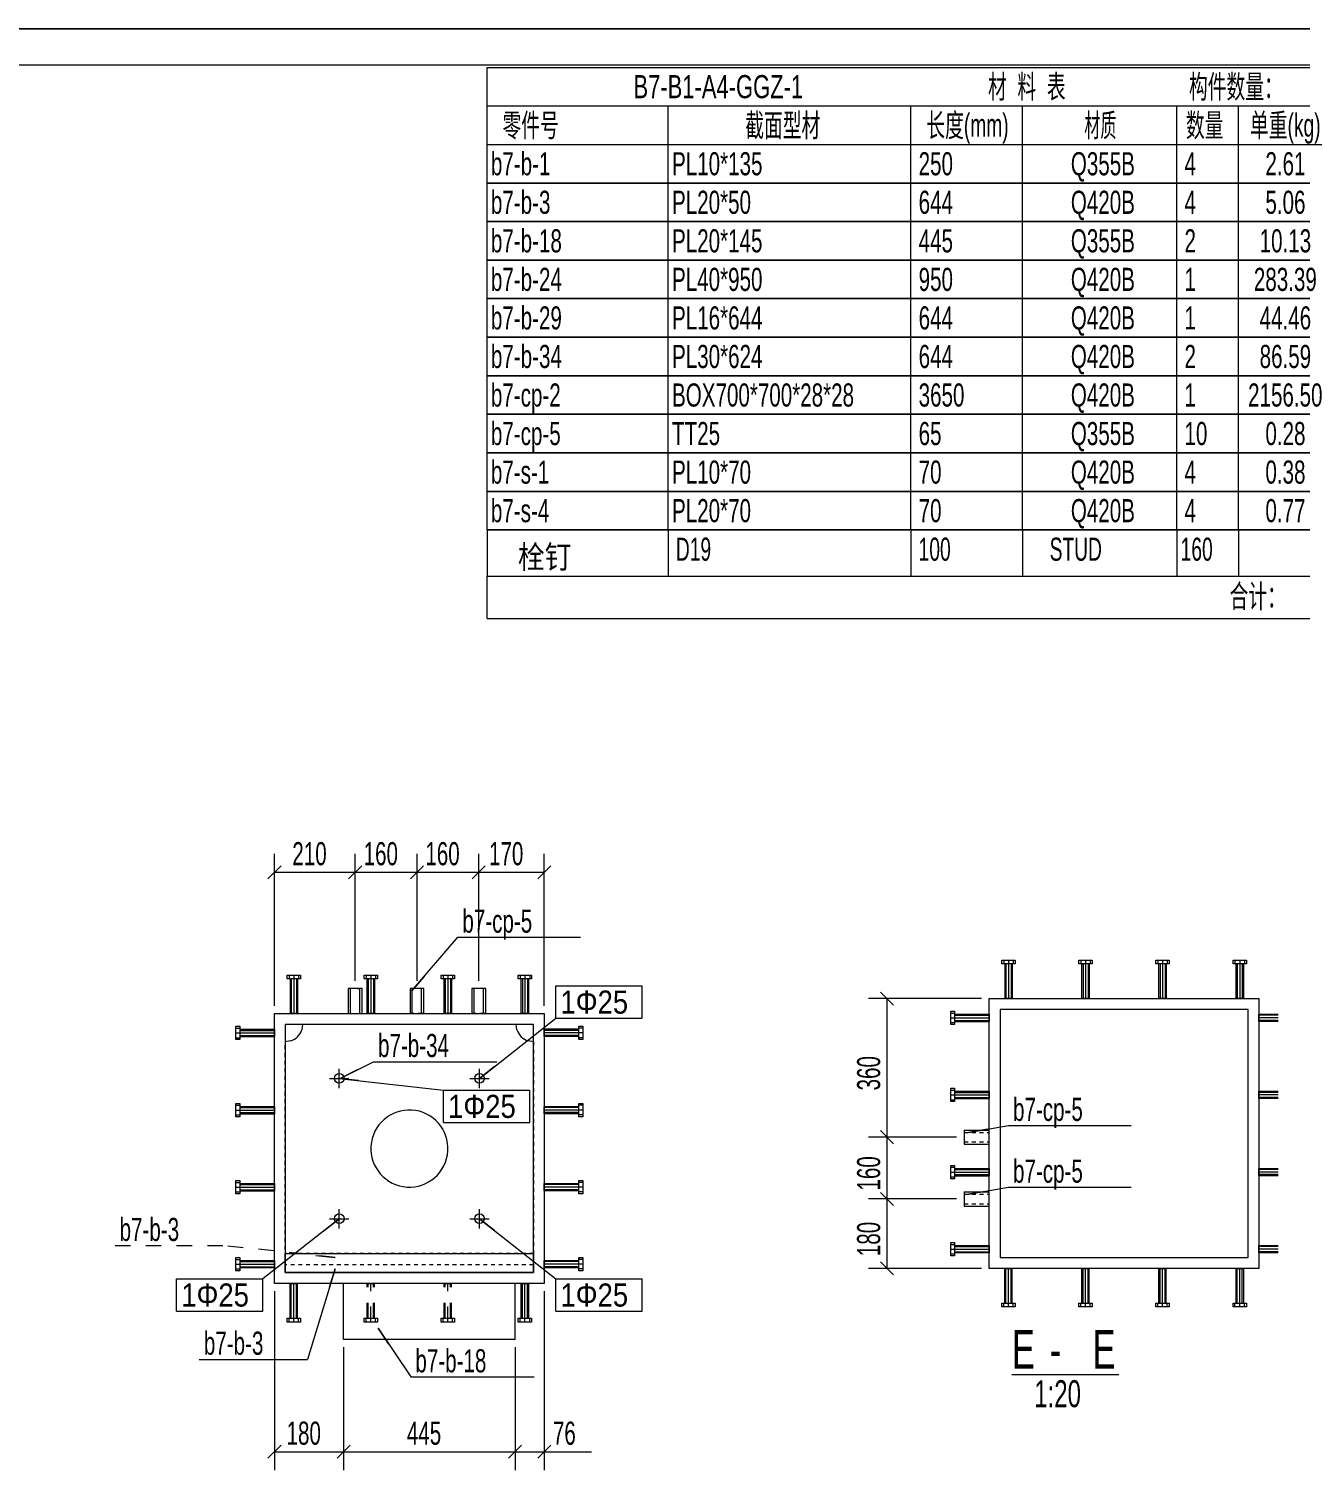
# Model space of a CAD drawing. Header units: millimetres. Extents: x 5 to 599, y 5 to 425.
# Drawn here: x 314 to 479, y 238 to 425 of the extents above; entities that cross this region are included whole.
import ezdxf

# ---------------------------------------------------------------- set-up
doc = ezdxf.new("R2010")
doc.units = ezdxf.units.MM
for name, pattern in [('XKITLINE00', [0]), ('XKITLINE02', [4, 2, -2]), ('XKITLINE04', [3, 0.5, -0.5, 0.5, -0.5, 0.5, -0.5])]:
    doc.linetypes.add(name, pattern=pattern)
for name, color, linetype, lineweight in [('Bolt', 7, 'Continuous', 0), ('BoltMark', 3, 'Continuous', 0), ('DrawingSheet', 5, 'Continuous', 0), ('OtherObjectType', 1, 'Continuous', 0), ('Part', 2, 'Continuous', 0), ('PartMark', 3, 'Continuous', 0), ('Z-DIMENSIONS', 1, 'Continuous', 0)]:
    doc.layers.add(name, color=color, linetype=linetype, lineweight=lineweight)
doc.styles.add('$TD_AUDIT_GENERATED_(8D)', font='ARIAL.TTF')
doc.styles.add('Arial', font='arial.ttf')
doc.styles.add('romsim', font='ARIAL.TTF')

# ---------------------------------------------------------------- blocks, each defined once
blk = doc.blocks.new('*A1')
at = {"layer": 'DrawingSheet', "color": 5, "linetype": 'XKITLINE00', "lineweight": 0}
blk.add_line((599, 425), (5, 425), dxfattribs=at)
blk = doc.blocks.new('*A2')
at = {"layer": 'OtherObjectType', "color": 5, "linetype": 'XKITLINE00', "lineweight": 0}
for p, q in [((373.5, 410), (373.5, 420)), ((373.5, 420), (539, 420)), ((373.5, 415), (539, 415)), ((397, 410), (397, 415)), ((428.5, 410), (428.5, 415)), ((443, 410), (443, 415)), ((463, 410), (463, 415)), ((471, 410), (471, 415)), ((373.5, 410), (539, 410)), ((373.5, 405), (373.5, 410)), ((373.5, 410), (539, 410)), ((397, 405), (397, 410)), ((428.5, 405), (428.5, 410)), ((443, 405), (443, 410)), ((463, 405), (463, 410)), ((471, 405), (471, 410)), ((539, 405), (373.5, 405)), ((373.5, 400), (373.5, 405)), ((373.5, 405), (539, 405)), ((397, 400), (397, 405)), ((428.5, 400), (428.5, 405)), ((443, 400), (443, 405)), ((463, 400), (463, 405)), ((471, 400), (471, 405)), ((539, 400), (373.5, 400)), ((373.5, 395), (373.5, 400)), ((373.5, 400), (539, 400)), ((397, 395), (397, 400)), ((428.5, 395), (428.5, 400)), ((443, 395), (443, 400)), ((463, 395), (463, 400)), ((471, 395), (471, 400)), ((539, 395), (373.5, 395)), ((373.5, 390), (373.5, 395)), ((373.5, 395), (539, 395)), ((397, 390), (397, 395)), ((428.5, 390), (428.5, 395)), ((443, 390), (443, 395)), ((463, 390), (463, 395)), ((471, 390), (471, 395)), ((539, 390), (373.5, 390)), ((373.5, 385), (373.5, 390)), ((373.5, 390), (539, 390)), ((397, 385), (397, 390)), ((428.5, 385), (428.5, 390)), ((443, 385), (443, 390)), ((463, 385), (463, 390)), ((471, 385), (471, 390)), ((539, 385), (373.5, 385)), ((373.5, 380), (373.5, 385)), ((373.5, 385), (539, 385)), ((397, 380), (397, 385)), ((428.5, 380), (428.5, 385)), ((443, 380), (443, 385)), ((463, 380), (463, 385)), ((471, 380), (471, 385)), ((539, 380), (373.5, 380)), ((373.5, 375), (373.5, 380)), ((373.5, 380), (539, 380)), ((397, 375), (397, 380)), ((428.5, 375), (428.5, 380)), ((443, 375), (443, 380)), ((463, 375), (463, 380)), ((471, 375), (471, 380)), ((539, 375), (373.5, 375)), ((373.5, 370), (373.5, 375)), ((373.5, 375), (539, 375)), ((397, 370), (397, 375)), ((428.5, 370), (428.5, 375)), ((443, 370), (443, 375)), ((463, 370), (463, 375)), ((471, 370), (471, 375)), ((539, 370), (373.5, 370)), ((373.5, 365), (373.5, 370)), ((373.5, 370), (539, 370)), ((397, 365), (397, 370)), ((428.5, 365), (428.5, 370)), ((443, 365), (443, 370)), ((463, 365), (463, 370)), ((471, 365), (471, 370)), ((539, 365), (373.5, 365)), ((373.5, 360), (373.5, 365)), ((373.5, 365), (539, 365)), ((397, 360), (397, 365)), ((428.5, 360), (428.5, 365)), ((443, 360), (443, 365)), ((463, 360), (463, 365)), ((471, 360), (471, 365)), ((539, 360), (373.5, 360)), ((373.5, 360), (539, 360)), ((373.5, 360), (373.5, 354)), ((397, 360), (397, 354)), ((428.5, 360), (428.5, 354)), ((443, 360), (443, 354)), ((463, 360), (463, 354)), ((471, 360), (471, 354)), ((373.5, 354), (539, 354)), ((373.5, 348.5), (373.5, 354)), ((373.5, 348.5), (539, 348.5))]:
    blk.add_line(p, q, dxfattribs=at)
at = {"layer": 'OtherObjectType', "color": 4}
for s, style, width, p in [('B7-B1-A4-GGZ-1', '$TD_AUDIT_GENERATED_(8D)', 0.68, (392.5, 416)), ('材  料  表', 'Arial', 0.595, (438.5, 416)), ('构件数量：', 'Arial', 0.595, (464.58, 416)), ('零件号', 'Arial', 0.595, (375.5, 411)), ('截面型材', 'Arial', 0.595, (407, 411)), ('长度(mm)', 'Arial', 0.595, (430.5, 411)), ('材质', 'Arial', 0.51, (451, 411)), ('数量', 'Arial', 0.595, (464.18, 411)), ('单重(kg)', 'Arial', 0.595, (472.5, 411)), ('b7-b-1', '$TD_AUDIT_GENERATED_(8D)', 0.6375, (374, 406)), ('PL10*135', '$TD_AUDIT_GENERATED_(8D)', 0.6375, (397.5, 406)), ('250', '$TD_AUDIT_GENERATED_(8D)', 0.6375, (429.5, 406)), ('Q355B', '$TD_AUDIT_GENERATED_(8D)', 0.6375, (449.25, 406)), ('4', '$TD_AUDIT_GENERATED_(8D)', 0.6375, (464, 406)), ('2.61', '$TD_AUDIT_GENERATED_(8D)', 0.6375, (474.5, 406)), ('b7-b-3', '$TD_AUDIT_GENERATED_(8D)', 0.6375, (374, 401)), ('PL20*50', '$TD_AUDIT_GENERATED_(8D)', 0.6375, (397.5, 401)), ('644', '$TD_AUDIT_GENERATED_(8D)', 0.6375, (429.5, 401)), ('Q420B', '$TD_AUDIT_GENERATED_(8D)', 0.6375, (449.25, 401)), ('4', '$TD_AUDIT_GENERATED_(8D)', 0.6375, (464, 401)), ('5.06', '$TD_AUDIT_GENERATED_(8D)', 0.6375, (474.5, 401)), ('b7-b-18', '$TD_AUDIT_GENERATED_(8D)', 0.6375, (374, 396)), ('PL20*145', '$TD_AUDIT_GENERATED_(8D)', 0.6375, (397.5, 396)), ('445', '$TD_AUDIT_GENERATED_(8D)', 0.6375, (429.5, 396)), ('Q355B', '$TD_AUDIT_GENERATED_(8D)', 0.6375, (449.25, 396)), ('2', '$TD_AUDIT_GENERATED_(8D)', 0.6375, (464, 396)), ('10.13', '$TD_AUDIT_GENERATED_(8D)', 0.6375, (473.75, 396)), ('b7-b-24', '$TD_AUDIT_GENERATED_(8D)', 0.6375, (374, 391)), ('PL40*950', '$TD_AUDIT_GENERATED_(8D)', 0.6375, (397.5, 391)), ('950', '$TD_AUDIT_GENERATED_(8D)', 0.6375, (429.5, 391)), ('Q420B', '$TD_AUDIT_GENERATED_(8D)', 0.6375, (449.25, 391)), ('1', '$TD_AUDIT_GENERATED_(8D)', 0.6375, (464, 391)), ('283.39', '$TD_AUDIT_GENERATED_(8D)', 0.6375, (473, 391)), ('b7-b-29', '$TD_AUDIT_GENERATED_(8D)', 0.6375, (374, 386)), ('PL16*644', '$TD_AUDIT_GENERATED_(8D)', 0.6375, (397.5, 386)), ('644', '$TD_AUDIT_GENERATED_(8D)', 0.6375, (429.5, 386)), ('Q420B', '$TD_AUDIT_GENERATED_(8D)', 0.6375, (449.25, 386)), ('1', '$TD_AUDIT_GENERATED_(8D)', 0.6375, (464, 386)), ('44.46', '$TD_AUDIT_GENERATED_(8D)', 0.6375, (473.75, 386)), ('b7-b-34', '$TD_AUDIT_GENERATED_(8D)', 0.6375, (374, 381)), ('PL30*624', '$TD_AUDIT_GENERATED_(8D)', 0.6375, (397.5, 381)), ('644', '$TD_AUDIT_GENERATED_(8D)', 0.6375, (429.5, 381)), ('Q420B', '$TD_AUDIT_GENERATED_(8D)', 0.6375, (449.25, 381)), ('2', '$TD_AUDIT_GENERATED_(8D)', 0.6375, (464, 381)), ('86.59', '$TD_AUDIT_GENERATED_(8D)', 0.6375, (473.75, 381)), ('b7-cp-2', '$TD_AUDIT_GENERATED_(8D)', 0.6375, (374, 376)), ('BOX700*700*28*28', '$TD_AUDIT_GENERATED_(8D)', 0.6375, (397.5, 376)), ('3650', '$TD_AUDIT_GENERATED_(8D)', 0.6375, (429.5, 376)), ('Q420B', '$TD_AUDIT_GENERATED_(8D)', 0.6375, (449.25, 376)), ('1', '$TD_AUDIT_GENERATED_(8D)', 0.6375, (464, 376)), ('2156.50', '$TD_AUDIT_GENERATED_(8D)', 0.6375, (472.25, 376)), ('b7-cp-5', '$TD_AUDIT_GENERATED_(8D)', 0.6375, (374, 371)), ('TT25', '$TD_AUDIT_GENERATED_(8D)', 0.6375, (397.5, 371)), ('65', '$TD_AUDIT_GENERATED_(8D)', 0.6375, (429.5, 371)), ('Q355B', '$TD_AUDIT_GENERATED_(8D)', 0.6375, (449.25, 371)), ('10', '$TD_AUDIT_GENERATED_(8D)', 0.6375, (464, 371)), ('0.28', '$TD_AUDIT_GENERATED_(8D)', 0.6375, (474.5, 371)), ('b7-s-1', '$TD_AUDIT_GENERATED_(8D)', 0.6375, (374, 366)), ('PL10*70', '$TD_AUDIT_GENERATED_(8D)', 0.6375, (397.5, 366)), ('70', '$TD_AUDIT_GENERATED_(8D)', 0.6375, (429.5, 366)), ('Q420B', '$TD_AUDIT_GENERATED_(8D)', 0.6375, (449.25, 366)), ('4', '$TD_AUDIT_GENERATED_(8D)', 0.6375, (464, 366)), ('0.38', '$TD_AUDIT_GENERATED_(8D)', 0.6375, (474.5, 366)), ('b7-s-4', '$TD_AUDIT_GENERATED_(8D)', 0.6375, (374, 361)), ('PL20*70', '$TD_AUDIT_GENERATED_(8D)', 0.6375, (397.5, 361)), ('70', '$TD_AUDIT_GENERATED_(8D)', 0.6375, (429.5, 361)), ('Q420B', '$TD_AUDIT_GENERATED_(8D)', 0.6375, (449.25, 361)), ('4', '$TD_AUDIT_GENERATED_(8D)', 0.6375, (464, 361)), ('0.77', '$TD_AUDIT_GENERATED_(8D)', 0.6375, (474.5, 361)), ('D19', '$TD_AUDIT_GENERATED_(8D)', 0.595, (398, 356)), ('100', '$TD_AUDIT_GENERATED_(8D)', 0.595, (429.5, 356)), ('STUD', '$TD_AUDIT_GENERATED_(8D)', 0.595, (446.5, 356)), ('160', '$TD_AUDIT_GENERATED_(8D)', 0.595, (463.5, 356)), ('栓钉', '$TD_AUDIT_GENERATED_(8D)', 0.85, (377.5, 355)), ('合计：', 'Arial', 0.595, (469.85, 349.91))]:
    blk.add_text(s, height=3, dxfattribs=dict(at, style=style, width=width)).set_placement(p)
blk = doc.blocks.new('*A3')
at = {"layer": 'OtherObjectType', "color": 7, "linetype": 'XKITLINE00', "lineweight": 0}
for p, q in [((5, 425), (599, 425)), ((18, 420.35), (594.03, 420.35))]:
    blk.add_line(p, q, dxfattribs=at)
blk = doc.blocks.new('*A184')
at = {"layer": 'Bolt', "color": 2, "linetype": 'XKITLINE00', "lineweight": 0}
for p, q in [((347.55, 301.75), (347.55, 302.25)), ((347.55, 302.25), (349.28, 302.25)), ((349.28, 301.75), (347.55, 301.75)), ((347.8, 302.25), (347.8, 301.75)), ((347.94, 301.75), (347.94, 297.25)), ((348.08, 301.75), (348.08, 297.25)), ((348.42, 302.25), (348.42, 297.25)), ((348.75, 301.75), (348.75, 297.25)), ((348.89, 301.75), (348.89, 297.25)), ((349.03, 302.25), (349.03, 301.75)), ((349.28, 302.25), (349.28, 301.75)), ((357.55, 301.75), (357.55, 302.25)), ((357.55, 302.25), (359.28, 302.25)), ((359.28, 301.75), (357.55, 301.75)), ((357.8, 302.25), (357.8, 301.75)), ((357.94, 297.25), (357.94, 301.75)), ((358.08, 301.75), (358.08, 297.25)), ((358.42, 302.25), (358.42, 297.25)), ((358.75, 301.75), (358.75, 297.25)), ((358.89, 301.75), (358.89, 297.25)), ((359.03, 302.25), (359.03, 301.75)), ((359.28, 302.25), (359.28, 301.75)), ((367.55, 301.75), (367.55, 302.25)), ((367.55, 302.25), (369.28, 302.25)), ((369.28, 301.75), (367.55, 301.75)), ((367.8, 302.25), (367.8, 301.75)), ((367.94, 297.25), (367.94, 301.75)), ((368.08, 301.75), (368.08, 297.25)), ((368.42, 302.25), (368.42, 297.25)), ((368.75, 301.75), (368.75, 297.25)), ((368.89, 301.75), (368.89, 297.25)), ((369.03, 302.25), (369.03, 301.75)), ((369.28, 302.25), (369.28, 301.75)), ((377.55, 301.75), (377.55, 302.25)), ((377.55, 302.25), (379.28, 302.25)), ((379.28, 301.75), (377.55, 301.75)), ((377.8, 302.25), (377.8, 301.75)), ((377.94, 297.25), (377.94, 301.75)), ((378.08, 301.75), (378.08, 297.25)), ((378.42, 302.25), (378.42, 297.25)), ((378.75, 301.75), (378.75, 297.25)), ((378.89, 301.75), (378.89, 297.25)), ((379.03, 302.25), (379.03, 301.75)), ((379.28, 302.25), (379.28, 301.75))]:
    blk.add_line(p, q, dxfattribs=at)
at = {"layer": 'Bolt', "color": 2, "linetype": 'XKITLINE02', "lineweight": 0}
for p, q in [((348.89, 297.25), (347.94, 297.25)), ((358.89, 297.25), (357.94, 297.25)), ((368.89, 297.25), (367.94, 297.25)), ((378.89, 297.25), (377.94, 297.25))]:
    blk.add_line(p, q, dxfattribs=at)
blk = doc.blocks.new('*A185')
at = {"layer": 'Bolt', "color": 2, "linetype": 'XKITLINE00', "lineweight": 0}
for p, q in [((347.94, 257.75), (347.94, 262.25)), ((348.08, 257.75), (348.08, 262.25)), ((348.42, 257.25), (348.42, 262.25)), ((348.75, 257.75), (348.75, 262.25)), ((348.89, 257.75), (348.89, 262.25)), ((377.94, 257.75), (377.94, 262.25)), ((378.08, 257.75), (378.08, 262.25)), ((378.42, 257.25), (378.42, 262.25)), ((378.75, 257.75), (378.75, 262.25)), ((378.89, 262.25), (378.89, 257.75)), ((347.55, 257.25), (347.55, 257.75)), ((347.55, 257.75), (349.28, 257.75)), ((349.28, 257.25), (347.55, 257.25)), ((347.8, 257.25), (347.8, 257.75)), ((349.03, 257.25), (349.03, 257.75)), ((349.28, 257.75), (349.28, 257.25)), ((377.55, 257.25), (377.55, 257.75)), ((377.55, 257.75), (379.28, 257.75)), ((379.28, 257.25), (377.55, 257.25)), ((377.8, 257.25), (377.8, 257.75)), ((379.03, 257.25), (379.03, 257.75)), ((379.28, 257.75), (379.28, 257.25))]:
    blk.add_line(p, q, dxfattribs=at)
at = {"layer": 'Bolt', "color": 2, "linetype": 'XKITLINE02', "lineweight": 0}
for p, q in [((347.94, 262.25), (348.89, 262.25)), ((357.94, 257.75), (357.94, 262.25)), ((357.94, 262.25), (358.89, 262.25)), ((358.08, 257.75), (358.08, 262.25)), ((358.42, 257.25), (358.42, 262.25)), ((358.75, 257.75), (358.75, 262.25)), ((358.89, 257.75), (358.89, 262.25)), ((367.94, 257.75), (367.94, 262.25)), ((367.94, 262.25), (368.89, 262.25)), ((368.08, 257.75), (368.08, 262.25)), ((368.42, 257.25), (368.42, 262.25)), ((368.75, 257.75), (368.75, 262.25)), ((368.89, 257.75), (368.89, 262.25)), ((377.94, 262.25), (378.89, 262.25)), ((357.55, 257.25), (357.55, 257.75)), ((357.55, 257.75), (359.28, 257.75)), ((359.28, 257.25), (357.55, 257.25)), ((357.8, 257.25), (357.8, 257.75)), ((359.03, 257.25), (359.03, 257.75)), ((359.28, 257.75), (359.28, 257.25)), ((367.55, 257.25), (367.55, 257.75)), ((367.55, 257.75), (369.28, 257.75)), ((369.28, 257.25), (367.55, 257.25)), ((367.8, 257.25), (367.8, 257.75)), ((369.03, 257.25), (369.03, 257.75)), ((369.28, 257.75), (369.28, 257.25))]:
    blk.add_line(p, q, dxfattribs=at)
blk = doc.blocks.new('*A186')
at = {"layer": 'Bolt', "color": 2, "linetype": 'XKITLINE00', "lineweight": 0}
for p, q in [((385.42, 293.88), (385.42, 295.61)), ((385.42, 295.61), (385.92, 295.61)), ((385.92, 295.61), (385.92, 293.88)), ((385.42, 295.22), (380.92, 295.22)), ((385.42, 295.08), (380.92, 295.08)), ((385.92, 294.75), (380.92, 294.75)), ((385.42, 294.41), (380.92, 294.41)), ((385.42, 294.27), (380.92, 294.27)), ((385.92, 295.36), (385.42, 295.36)), ((385.92, 294.13), (385.42, 294.13)), ((385.92, 293.88), (385.42, 293.88)), ((380.92, 285.22), (385.42, 285.22)), ((385.42, 285.08), (380.92, 285.08)), ((385.92, 284.75), (380.92, 284.75)), ((385.42, 284.41), (380.92, 284.41)), ((385.42, 284.27), (380.92, 284.27)), ((385.42, 283.88), (385.42, 285.61)), ((385.42, 285.61), (385.92, 285.61)), ((385.92, 285.36), (385.42, 285.36)), ((385.92, 285.61), (385.92, 283.88)), ((385.92, 284.13), (385.42, 284.13)), ((385.92, 283.88), (385.42, 283.88)), ((380.92, 275.22), (385.42, 275.22)), ((385.42, 275.08), (380.92, 275.08)), ((385.42, 273.88), (385.42, 275.61)), ((385.42, 275.61), (385.92, 275.61)), ((385.92, 275.36), (385.42, 275.36)), ((385.92, 275.61), (385.92, 273.88)), ((385.92, 274.75), (380.92, 274.75)), ((385.42, 274.41), (380.92, 274.41)), ((385.42, 274.27), (380.92, 274.27)), ((385.92, 274.13), (385.42, 274.13)), ((385.92, 273.88), (385.42, 273.88)), ((385.42, 263.88), (385.42, 265.61)), ((385.42, 265.61), (385.92, 265.61)), ((385.92, 265.61), (385.92, 263.88)), ((380.92, 265.22), (385.42, 265.22)), ((385.42, 265.08), (380.92, 265.08)), ((385.92, 264.75), (380.92, 264.75)), ((385.42, 264.41), (380.92, 264.41)), ((385.42, 264.27), (380.92, 264.27)), ((385.92, 265.36), (385.42, 265.36)), ((385.92, 264.13), (385.42, 264.13)), ((385.92, 263.88), (385.42, 263.88))]:
    blk.add_line(p, q, dxfattribs=at)
at = {"layer": 'Bolt', "color": 2, "linetype": 'XKITLINE02', "lineweight": 0}
for p, q in [((380.92, 294.27), (380.92, 295.22)), ((380.92, 284.27), (380.92, 285.22)), ((380.92, 274.27), (380.92, 275.22)), ((380.92, 264.27), (380.92, 265.22))]:
    blk.add_line(p, q, dxfattribs=at)
blk = doc.blocks.new('*A187')
at = {"layer": 'Bolt', "color": 2, "linetype": 'XKITLINE00', "lineweight": 0}
for p, q in [((340.92, 295.61), (341.42, 295.61)), ((340.92, 293.88), (340.92, 295.61)), ((341.42, 295.61), (341.42, 293.88)), ((340.92, 295.36), (341.42, 295.36)), ((340.92, 294.75), (345.92, 294.75)), ((340.92, 294.13), (341.42, 294.13)), ((341.42, 293.88), (340.92, 293.88)), ((341.42, 295.22), (345.92, 295.22)), ((341.42, 295.08), (345.92, 295.08)), ((341.42, 294.41), (345.92, 294.41)), ((341.42, 294.27), (345.92, 294.27)), ((340.92, 285.61), (341.42, 285.61)), ((340.92, 283.88), (340.92, 285.61)), ((340.92, 285.36), (341.42, 285.36)), ((340.92, 284.75), (345.92, 284.75)), ((341.42, 285.61), (341.42, 283.88)), ((341.42, 285.22), (345.92, 285.22)), ((341.42, 285.08), (345.92, 285.08)), ((341.42, 284.41), (345.92, 284.41)), ((341.42, 284.27), (345.92, 284.27)), ((340.92, 284.13), (341.42, 284.13)), ((341.42, 283.88), (340.92, 283.88)), ((340.92, 275.61), (341.42, 275.61)), ((340.92, 273.88), (340.92, 275.61)), ((340.92, 275.36), (341.42, 275.36)), ((341.42, 275.61), (341.42, 273.88)), ((341.42, 275.22), (345.92, 275.22)), ((341.42, 275.08), (345.92, 275.08)), ((340.92, 274.75), (345.92, 274.75)), ((340.92, 274.13), (341.42, 274.13)), ((341.42, 273.88), (340.92, 273.88)), ((341.42, 274.41), (345.92, 274.41)), ((341.42, 274.27), (345.92, 274.27)), ((340.92, 265.61), (341.42, 265.61)), ((340.92, 263.88), (340.92, 265.61)), ((341.42, 265.61), (341.42, 263.88)), ((340.92, 265.36), (341.42, 265.36)), ((340.92, 264.75), (345.92, 264.75)), ((340.92, 264.13), (341.42, 264.13)), ((341.42, 263.88), (340.92, 263.88)), ((341.42, 265.22), (345.92, 265.22)), ((341.42, 265.08), (345.92, 265.08)), ((341.42, 264.41), (345.92, 264.41)), ((345.92, 264.27), (341.42, 264.27))]:
    blk.add_line(p, q, dxfattribs=at)
at = {"layer": 'Bolt', "color": 2, "linetype": 'XKITLINE02', "lineweight": 0}
for p, q in [((345.92, 295.22), (345.92, 294.27)), ((345.92, 285.22), (345.92, 284.27)), ((345.92, 275.22), (345.92, 274.27)), ((345.92, 265.22), (345.92, 264.27))]:
    blk.add_line(p, q, dxfattribs=at)
blk = doc.blocks.new('*A188')
at = {"layer": 'Bolt', "color": 2, "linetype": 'XKITLINE00', "lineweight": 0}
for p, q in [((372.52, 287.6), (372.52, 290.1)), ((371.27, 288.85), (373.77, 288.85))]:
    blk.add_line(p, q, dxfattribs=at)
blk.add_circle((372.52, 288.85), 0.625, dxfattribs=at)
blk = doc.blocks.new('*A189')
at = {"layer": 'Bolt', "color": 2, "linetype": 'XKITLINE00', "lineweight": 0}
for p, q in [((354.32, 287.6), (354.32, 290.1)), ((353.07, 288.85), (355.57, 288.85))]:
    blk.add_line(p, q, dxfattribs=at)
blk.add_circle((354.32, 288.85), 0.625, dxfattribs=at)
blk = doc.blocks.new('*A190')
at = {"layer": 'Bolt', "color": 2, "linetype": 'XKITLINE00', "lineweight": 0}
for p, q in [((372.52, 269.4), (372.52, 271.9)), ((371.27, 270.65), (373.77, 270.65))]:
    blk.add_line(p, q, dxfattribs=at)
blk.add_circle((372.52, 270.65), 0.625, dxfattribs=at)
blk = doc.blocks.new('*A191')
at = {"layer": 'Bolt', "color": 2, "linetype": 'XKITLINE00', "lineweight": 0}
for p, q in [((354.32, 269.4), (354.32, 271.9)), ((353.07, 270.65), (355.57, 270.65))]:
    blk.add_line(p, q, dxfattribs=at)
blk.add_circle((354.32, 270.65), 0.625, dxfattribs=at)
blk = doc.blocks.new('*A192')
at = {"layer": 'Part', "color": 4, "linetype": 'XKITLINE00', "lineweight": 0}
for p, q in [((345.92, 262.25), (345.92, 297.25)), ((345.92, 297.25), (380.92, 297.25)), ((347.32, 295.85), (347.32, 263.65)), ((379.52, 295.85), (347.32, 295.85)), ((379.52, 263.65), (379.52, 295.85)), ((380.92, 297.25), (380.92, 262.25)), ((347.32, 263.65), (379.52, 263.65)), ((380.92, 262.25), (345.92, 262.25))]:
    blk.add_line(p, q, dxfattribs=at)
blk = doc.blocks.new('*A193')
at = {"layer": 'Part', "color": 4, "linetype": 'XKITLINE00', "lineweight": 0}
for p, q in [((354.89, 255), (354.89, 262.25)), ((377.13, 255), (377.13, 262.25)), ((377.13, 255), (354.89, 255))]:
    blk.add_line(p, q, dxfattribs=at)
at = {"layer": 'Part', "color": 7, "linetype": 'XKITLINE04', "lineweight": 0}
blk.add_line((377.13, 262.25), (354.89, 262.25), dxfattribs=at)
blk = doc.blocks.new('*A194')
at = {"layer": 'Part', "color": 7, "linetype": 'XKITLINE04', "lineweight": 0}
for p, q in [((379.52, 266.15), (347.32, 266.15)), ((347.32, 266.15), (347.32, 263.65)), ((379.52, 263.65), (379.52, 266.15)), ((347.32, 263.65), (379.52, 263.65))]:
    blk.add_line(p, q, dxfattribs=at)
blk = doc.blocks.new('*A195')
at = {"layer": 'Part', "color": 4, "linetype": 'XKITLINE00', "lineweight": 0}
for p, q in [((349.57, 295.85), (349.46, 295.15)), ((377.38, 295.15), (377.27, 295.85)), ((348.01, 293.71), (347.32, 293.6)), ((379.52, 293.6), (378.82, 293.71))]:
    blk.add_line(p, q, dxfattribs=at)
at = {"layer": 'Part', "color": 7, "linetype": 'XKITLINE04', "lineweight": 0}
for p, q in [((377.27, 295.85), (349.57, 295.85)), ((347.32, 264.65), (347.32, 293.6)), ((379.52, 293.6), (379.52, 264.65)), ((379.52, 264.65), (347.32, 264.65))]:
    blk.add_line(p, q, dxfattribs=at)
at = {"layer": 'Part', "color": 4, "linetype": 'XKITLINE00', "lineweight": 0}
for centre, radius, start, end in [((347.32, 295.85), 2.25, 288, 342), ((379.52, 295.85), 2.25, 198, 252), ((363.42, 279.75), 5, 75, 255), ((363.42, 279.75), 5, 255, 75)]:
    blk.add_arc(centre, radius, start, end, dxfattribs=at)
blk = doc.blocks.new('*A196')
at = {"layer": 'Part', "color": 4, "linetype": 'XKITLINE00', "lineweight": 0}
for p, q in [((347.32, 266.15), (379.52, 266.15)), ((347.32, 263.65), (347.32, 266.15)), ((379.52, 266.15), (379.52, 263.65)), ((379.52, 263.65), (347.32, 263.65))]:
    blk.add_line(p, q, dxfattribs=at)
blk = doc.blocks.new('*A197')
at = {"layer": 'Part', "color": 4, "linetype": 'XKITLINE00', "lineweight": 0}
for p, q in [((355.49, 300.5), (355.49, 297.25)), ((357.3, 300.5), (355.49, 300.5)), ((355.79, 297.25), (355.79, 300.5)), ((357, 297.25), (357, 300.5)), ((357.3, 297.25), (357.3, 300.5)), ((355.49, 297.25), (355.79, 297.25)), ((357, 297.25), (357.3, 297.25))]:
    blk.add_line(p, q, dxfattribs=at)
at = {"layer": 'Part', "color": 7, "linetype": 'XKITLINE04', "lineweight": 0}
for p, q in [((356.7, 300.5), (356.93, 300.5)), ((355.79, 297.25), (357, 297.25))]:
    blk.add_line(p, q, dxfattribs=at)
blk = doc.blocks.new('*A198')
at = {"layer": 'Part', "color": 4, "linetype": 'XKITLINE00', "lineweight": 0}
for p, q in [((365.31, 300.5), (363.5, 300.5)), ((363.5, 300.5), (363.5, 297.25)), ((363.8, 297.25), (363.8, 300.5)), ((365.01, 297.25), (365.01, 300.5)), ((365.31, 297.25), (365.31, 300.5)), ((363.8, 297.25), (363.5, 297.25)), ((365.31, 297.25), (365.01, 297.25))]:
    blk.add_line(p, q, dxfattribs=at)
at = {"layer": 'Part', "color": 7, "linetype": 'XKITLINE04', "lineweight": 0}
blk.add_line((365.01, 297.25), (363.8, 297.25), dxfattribs=at)
blk = doc.blocks.new('*A199')
at = {"layer": 'Part', "color": 4, "linetype": 'XKITLINE00', "lineweight": 0}
for p, q in [((373.33, 300.5), (371.52, 300.5)), ((371.52, 300.5), (371.52, 297.25)), ((371.82, 297.25), (371.82, 300.5)), ((373.03, 297.25), (373.03, 300.5)), ((373.33, 297.25), (373.33, 300.5)), ((371.82, 297.25), (371.52, 297.25)), ((373.33, 297.25), (373.03, 297.25))]:
    blk.add_line(p, q, dxfattribs=at)
at = {"layer": 'Part', "color": 7, "linetype": 'XKITLINE04', "lineweight": 0}
blk.add_line((373.03, 297.25), (371.82, 297.25), dxfattribs=at)
blk = doc.blocks.new('*A201')
at = {"layer": 'Bolt', "color": 2, "linetype": 'XKITLINE00', "lineweight": 0}
for p, q in [((440.3, 303.7), (440.3, 304.2)), ((440.3, 304.2), (442.03, 304.2)), ((442.03, 303.7), (440.3, 303.7)), ((440.55, 304.2), (440.55, 303.7)), ((440.69, 303.7), (440.69, 299.2)), ((440.83, 303.7), (440.83, 299.2)), ((441.16, 304.2), (441.16, 299.2)), ((441.5, 303.7), (441.5, 299.2)), ((441.64, 303.7), (441.64, 299.2)), ((441.77, 304.2), (441.77, 303.7)), ((442.03, 304.2), (442.03, 303.7)), ((450.3, 303.7), (450.3, 304.2)), ((450.3, 304.2), (452.03, 304.2)), ((452.03, 303.7), (450.3, 303.7)), ((450.55, 304.2), (450.55, 303.7)), ((450.69, 299.2), (450.69, 303.7)), ((450.83, 303.7), (450.83, 299.2)), ((451.16, 304.2), (451.16, 299.2)), ((451.5, 303.7), (451.5, 299.2)), ((451.64, 303.7), (451.64, 299.2)), ((451.77, 304.2), (451.77, 303.7)), ((452.03, 304.2), (452.03, 303.7)), ((460.3, 303.7), (460.3, 304.2)), ((460.3, 304.2), (462.03, 304.2)), ((462.03, 303.7), (460.3, 303.7)), ((460.55, 304.2), (460.55, 303.7)), ((460.69, 299.2), (460.69, 303.7)), ((460.83, 303.7), (460.83, 299.2)), ((461.16, 304.2), (461.16, 299.2)), ((461.5, 303.7), (461.5, 299.2)), ((461.64, 303.7), (461.64, 299.2)), ((461.77, 304.2), (461.77, 303.7)), ((462.03, 304.2), (462.03, 303.7)), ((470.3, 303.7), (470.3, 304.2)), ((470.3, 304.2), (472.03, 304.2)), ((472.03, 303.7), (470.3, 303.7)), ((470.55, 304.2), (470.55, 303.7)), ((470.69, 299.2), (470.69, 303.7)), ((470.83, 303.7), (470.83, 299.2)), ((471.16, 304.2), (471.16, 299.2)), ((471.5, 303.7), (471.5, 299.2)), ((471.64, 303.7), (471.64, 299.2)), ((471.77, 304.2), (471.77, 303.7)), ((472.03, 304.2), (472.03, 303.7))]:
    blk.add_line(p, q, dxfattribs=at)
at = {"layer": 'Bolt', "color": 2, "linetype": 'XKITLINE02', "lineweight": 0}
for p, q in [((441.64, 299.2), (440.69, 299.2)), ((451.64, 299.2), (450.69, 299.2)), ((461.64, 299.2), (460.69, 299.2)), ((471.64, 299.2), (470.69, 299.2))]:
    blk.add_line(p, q, dxfattribs=at)
blk = doc.blocks.new('*A202')
at = {"layer": 'Bolt', "color": 2, "linetype": 'XKITLINE00', "lineweight": 0}
for p, q in [((440.69, 259.7), (440.69, 264.2)), ((440.83, 259.7), (440.83, 264.2)), ((441.16, 259.2), (441.16, 264.2)), ((441.5, 259.7), (441.5, 264.2)), ((441.64, 259.7), (441.64, 264.2)), ((450.69, 259.7), (450.69, 264.2)), ((450.83, 259.7), (450.83, 264.2)), ((451.16, 259.2), (451.16, 264.2)), ((451.5, 259.7), (451.5, 264.2)), ((451.64, 259.7), (451.64, 264.2)), ((460.69, 259.7), (460.69, 264.2)), ((460.83, 259.7), (460.83, 264.2)), ((461.16, 259.2), (461.16, 264.2)), ((461.5, 259.7), (461.5, 264.2)), ((461.64, 259.7), (461.64, 264.2)), ((470.69, 259.7), (470.69, 264.2)), ((470.83, 259.7), (470.83, 264.2)), ((471.16, 259.2), (471.16, 264.2)), ((471.5, 259.7), (471.5, 264.2)), ((471.64, 264.2), (471.64, 259.7)), ((440.3, 259.2), (440.3, 259.7)), ((440.3, 259.7), (442.03, 259.7)), ((442.03, 259.2), (440.3, 259.2)), ((440.55, 259.2), (440.55, 259.7)), ((441.77, 259.2), (441.77, 259.7)), ((442.03, 259.7), (442.03, 259.2)), ((450.3, 259.2), (450.3, 259.7)), ((450.3, 259.7), (452.03, 259.7)), ((452.03, 259.2), (450.3, 259.2)), ((450.55, 259.2), (450.55, 259.7)), ((451.77, 259.2), (451.77, 259.7)), ((452.03, 259.7), (452.03, 259.2)), ((460.3, 259.2), (460.3, 259.7)), ((460.3, 259.7), (462.03, 259.7)), ((462.03, 259.2), (460.3, 259.2)), ((460.55, 259.2), (460.55, 259.7)), ((461.77, 259.2), (461.77, 259.7)), ((462.03, 259.7), (462.03, 259.2)), ((470.3, 259.2), (470.3, 259.7)), ((470.3, 259.7), (472.03, 259.7)), ((472.03, 259.2), (470.3, 259.2)), ((470.55, 259.2), (470.55, 259.7)), ((471.77, 259.2), (471.77, 259.7)), ((472.03, 259.7), (472.03, 259.2))]:
    blk.add_line(p, q, dxfattribs=at)
at = {"layer": 'Bolt', "color": 2, "linetype": 'XKITLINE02', "lineweight": 0}
for p, q in [((440.69, 264.2), (441.64, 264.2)), ((450.69, 264.2), (451.64, 264.2)), ((460.69, 264.2), (461.64, 264.2)), ((470.69, 264.2), (471.64, 264.2))]:
    blk.add_line(p, q, dxfattribs=at)
blk = doc.blocks.new('*A203')
at = {"layer": 'Bolt', "color": 2, "linetype": 'XKITLINE00', "lineweight": 0}
for p, q in [((473.66, 297.18), (476.16, 297.18)), ((476.16, 297.04), (473.66, 297.04)), ((476.16, 296.7), (473.66, 296.7)), ((476.16, 296.37), (473.66, 296.37)), ((476.16, 296.23), (473.66, 296.23)), ((473.66, 287.18), (476.16, 287.18)), ((476.16, 287.04), (473.66, 287.04)), ((476.16, 286.7), (473.66, 286.7)), ((476.16, 286.37), (473.66, 286.37)), ((476.16, 286.23), (473.66, 286.23)), ((473.66, 277.18), (476.16, 277.18)), ((476.16, 277.04), (473.66, 277.04)), ((476.16, 276.7), (473.66, 276.7)), ((476.16, 276.37), (473.66, 276.37)), ((476.16, 276.23), (473.66, 276.23)), ((473.66, 267.18), (476.16, 267.18)), ((476.16, 267.04), (473.66, 267.04)), ((476.16, 266.7), (473.66, 266.7)), ((476.16, 266.37), (473.66, 266.37)), ((476.16, 266.23), (473.66, 266.23))]:
    blk.add_line(p, q, dxfattribs=at)
at = {"layer": 'Bolt', "color": 2, "linetype": 'XKITLINE02', "lineweight": 0}
for p, q in [((473.66, 296.23), (473.66, 297.18)), ((473.66, 286.23), (473.66, 287.18)), ((473.66, 276.23), (473.66, 277.18)), ((473.66, 266.23), (473.66, 267.18))]:
    blk.add_line(p, q, dxfattribs=at)
blk = doc.blocks.new('*A204')
at = {"layer": 'Bolt', "color": 2, "linetype": 'XKITLINE00', "lineweight": 0}
for p, q in [((433.66, 297.57), (434.16, 297.57)), ((433.66, 295.84), (433.66, 297.57)), ((433.66, 297.32), (434.16, 297.32)), ((434.16, 297.57), (434.16, 295.84)), ((433.66, 296.7), (438.66, 296.7)), ((433.66, 296.09), (434.16, 296.09)), ((434.16, 295.84), (433.66, 295.84)), ((434.16, 297.18), (438.66, 297.18)), ((434.16, 297.04), (438.66, 297.04)), ((434.16, 296.37), (438.66, 296.37)), ((434.16, 296.23), (438.66, 296.23)), ((433.66, 287.57), (434.16, 287.57)), ((433.66, 285.84), (433.66, 287.57)), ((433.66, 287.32), (434.16, 287.32)), ((433.66, 286.7), (438.66, 286.7)), ((433.66, 286.09), (434.16, 286.09)), ((434.16, 287.57), (434.16, 285.84)), ((434.16, 287.18), (438.66, 287.18)), ((434.16, 287.04), (438.66, 287.04)), ((434.16, 286.37), (438.66, 286.37)), ((434.16, 286.23), (438.66, 286.23)), ((434.16, 285.84), (433.66, 285.84)), ((433.66, 277.57), (434.16, 277.57)), ((433.66, 275.84), (433.66, 277.57)), ((433.66, 277.32), (434.16, 277.32)), ((434.16, 277.57), (434.16, 275.84)), ((434.16, 277.18), (438.66, 277.18)), ((434.16, 277.04), (438.66, 277.04)), ((433.66, 276.7), (438.66, 276.7)), ((433.66, 276.09), (434.16, 276.09)), ((434.16, 275.84), (433.66, 275.84)), ((434.16, 276.37), (438.66, 276.37)), ((434.16, 276.23), (438.66, 276.23)), ((433.66, 267.57), (434.16, 267.57)), ((433.66, 265.84), (433.66, 267.57)), ((434.16, 267.57), (434.16, 265.84)), ((433.66, 267.32), (434.16, 267.32)), ((433.66, 266.7), (438.66, 266.7)), ((433.66, 266.09), (434.16, 266.09)), ((434.16, 265.84), (433.66, 265.84)), ((434.16, 267.18), (438.66, 267.18)), ((434.16, 267.04), (438.66, 267.04)), ((434.16, 266.37), (438.66, 266.37)), ((438.66, 266.23), (434.16, 266.23))]:
    blk.add_line(p, q, dxfattribs=at)
at = {"layer": 'Bolt', "color": 2, "linetype": 'XKITLINE02', "lineweight": 0}
for p, q in [((438.66, 297.18), (438.66, 296.23)), ((438.66, 287.18), (438.66, 286.23)), ((438.66, 277.18), (438.66, 276.23)), ((438.66, 267.18), (438.66, 266.23))]:
    blk.add_line(p, q, dxfattribs=at)
blk = doc.blocks.new('*A205')
at = {"layer": 'Part', "color": 4, "linetype": 'XKITLINE00', "lineweight": 0}
for p, q in [((438.66, 264.2), (438.66, 299.2)), ((438.66, 299.2), (473.66, 299.2)), ((473.66, 299.2), (473.66, 264.2)), ((440.06, 297.8), (440.06, 265.6)), ((472.26, 297.8), (440.06, 297.8)), ((472.26, 265.6), (472.26, 297.8)), ((440.06, 265.6), (472.26, 265.6)), ((473.66, 264.2), (438.66, 264.2))]:
    blk.add_line(p, q, dxfattribs=at)
blk = doc.blocks.new('*A206')
at = {"layer": 'Part', "color": 4, "linetype": 'XKITLINE00', "lineweight": 0}
for p, q in [((435.41, 274.14), (438.66, 274.14)), ((435.41, 274.14), (435.41, 272.29)), ((435.41, 272.29), (438.66, 272.29))]:
    blk.add_line(p, q, dxfattribs=at)
at = {"layer": 'Part', "color": 7, "linetype": 'XKITLINE04', "lineweight": 0}
for p, q in [((435.41, 273.84), (438.66, 273.84)), ((438.66, 272.29), (438.66, 274.14)), ((435.41, 272.59), (438.66, 272.59))]:
    blk.add_line(p, q, dxfattribs=at)
blk = doc.blocks.new('*A207')
at = {"layer": 'Part', "color": 4, "linetype": 'XKITLINE00', "lineweight": 0}
for p, q in [((435.41, 282.15), (438.66, 282.15)), ((435.41, 282.15), (435.41, 280.3)), ((435.41, 280.3), (438.66, 280.3))]:
    blk.add_line(p, q, dxfattribs=at)
at = {"layer": 'Part', "color": 7, "linetype": 'XKITLINE04', "lineweight": 0}
for p, q in [((435.41, 281.85), (438.66, 281.85)), ((435.41, 280.6), (438.66, 280.6)), ((438.66, 280.3), (438.66, 282.15))]:
    blk.add_line(p, q, dxfattribs=at)
blk = doc.blocks.new('*A208')
at = {"layer": 'OtherObjectType', "color": 6, "linetype": 'XKITLINE00', "lineweight": 0}
blk.add_line((441.6, 250.45), (455.47, 250.45), dxfattribs=at)
at = {"layer": 'OtherObjectType', "color": 6, "style": 'romsim', "width": 0.6375}
for s, height, p in [('E', 5, (441.6, 251.2)), ('E', 5, (452.07, 251.2)), ('-', 5, (446.51, 251.2)), ('1:20', 3.5, (444.5, 246.2))]:
    blk.add_text(s, height=height, dxfattribs=at).set_placement(p)
blk = doc.blocks.new('*A344')
at = {"layer": 'Z-DIMENSIONS', "color": 3, "linetype": 'XKITLINE00', "lineweight": 0}
for p, q in [((345.92, 261.25), (345.92, 238.03)), ((354.89, 254), (354.89, 238.03)), ((346.77, 241.28), (345.07, 239.58)), ((355.74, 241.28), (354.04, 239.58)), ((345.92, 240.43), (354.89, 240.43))]:
    blk.add_line(p, q, dxfattribs=at)
at = {"layer": 'Z-DIMENSIONS', "color": 7}
for p in [(345.92, 240.43), (354.89, 240.43)]:
    blk.add_point(p, dxfattribs=at)
at = {"layer": 'Z-DIMENSIONS', "color": 7, "style": 'romsim', "width": 0.6375}
blk.add_text('180', height=3, dxfattribs=at).set_placement((347.48, 241.33))
blk = doc.blocks.new('*A345')
at = {"layer": 'Z-DIMENSIONS', "color": 3, "linetype": 'XKITLINE00', "lineweight": 0}
for p, q in [((354.89, 254), (354.89, 238.03)), ((377.13, 254), (377.13, 238.03)), ((355.74, 241.28), (354.04, 239.58)), ((377.98, 241.28), (376.28, 239.58)), ((354.89, 240.43), (377.13, 240.43))]:
    blk.add_line(p, q, dxfattribs=at)
at = {"layer": 'Z-DIMENSIONS', "color": 7}
for p in [(354.89, 240.43), (377.13, 240.43)]:
    blk.add_point(p, dxfattribs=at)
at = {"layer": 'Z-DIMENSIONS', "color": 7, "style": 'romsim', "width": 0.6375}
blk.add_text('445', height=3, dxfattribs=at).set_placement((363.09, 241.33))
blk = doc.blocks.new('*A346')
at = {"layer": 'Z-DIMENSIONS', "color": 3, "linetype": 'XKITLINE00', "lineweight": 0}
for p, q in [((380.92, 261.25), (380.92, 238.03)), ((377.13, 254), (377.13, 238.03)), ((377.98, 241.28), (376.28, 239.58)), ((381.77, 241.28), (380.07, 239.58)), ((377.13, 240.43), (380.92, 240.43)), ((380.92, 240.43), (387.06, 240.43)), ((380.92, 240.43), (387.06, 240.43))]:
    blk.add_line(p, q, dxfattribs=at)
at = {"layer": 'Z-DIMENSIONS', "color": 7}
for p in [(377.13, 240.43), (380.92, 240.43)]:
    blk.add_point(p, dxfattribs=at)
at = {"layer": 'Z-DIMENSIONS', "color": 7, "style": 'romsim', "width": 0.6375}
blk.add_text('76', height=3, dxfattribs=at).set_placement((382.04, 241.33))
blk = doc.blocks.new('*A347')
at = {"layer": 'Z-DIMENSIONS', "color": 3, "linetype": 'XKITLINE00', "lineweight": 0}
for p, q in [((345.92, 298.25), (345.92, 318)), ((356.39, 301.5), (356.39, 318)), ((346.77, 316.44), (345.07, 314.75)), ((357.24, 316.44), (355.54, 314.75)), ((345.92, 315.6), (356.39, 315.6))]:
    blk.add_line(p, q, dxfattribs=at)
at = {"layer": 'Z-DIMENSIONS', "color": 7}
for p in [(345.92, 315.6), (356.39, 315.6)]:
    blk.add_point(p, dxfattribs=at)
at = {"layer": 'Z-DIMENSIONS', "color": 7, "style": 'romsim', "width": 0.6375}
blk.add_text('210', height=3, dxfattribs=at).set_placement((348.23, 316.5))
blk = doc.blocks.new('*A348')
at = {"layer": 'Z-DIMENSIONS', "color": 3, "linetype": 'XKITLINE00', "lineweight": 0}
for p, q in [((356.39, 301.5), (356.39, 318)), ((364.41, 301.5), (364.41, 318)), ((357.24, 316.44), (355.54, 314.75)), ((365.26, 316.44), (363.56, 314.75)), ((356.39, 315.6), (364.41, 315.6))]:
    blk.add_line(p, q, dxfattribs=at)
at = {"layer": 'Z-DIMENSIONS', "color": 7}
for p in [(356.39, 315.6), (364.41, 315.6)]:
    blk.add_point(p, dxfattribs=at)
at = {"layer": 'Z-DIMENSIONS', "color": 7, "style": 'romsim', "width": 0.6375}
blk.add_text('160', height=3, dxfattribs=at).set_placement((357.48, 316.5))
blk = doc.blocks.new('*A349')
at = {"layer": 'Z-DIMENSIONS', "color": 3, "linetype": 'XKITLINE00', "lineweight": 0}
for p, q in [((364.41, 301.5), (364.41, 318)), ((372.43, 301.5), (372.43, 318)), ((365.26, 316.44), (363.56, 314.75)), ((373.27, 316.44), (371.58, 314.75)), ((364.41, 315.6), (372.43, 315.6))]:
    blk.add_line(p, q, dxfattribs=at)
at = {"layer": 'Z-DIMENSIONS', "color": 7}
for p in [(364.41, 315.6), (372.43, 315.6)]:
    blk.add_point(p, dxfattribs=at)
at = {"layer": 'Z-DIMENSIONS', "color": 7, "style": 'romsim', "width": 0.6375}
blk.add_text('160', height=3, dxfattribs=at).set_placement((365.49, 316.5))
blk = doc.blocks.new('*A350')
at = {"layer": 'Z-DIMENSIONS', "color": 3, "linetype": 'XKITLINE00', "lineweight": 0}
for p, q in [((372.43, 301.5), (372.43, 318)), ((380.92, 298.25), (380.92, 318)), ((373.27, 316.44), (371.58, 314.75)), ((381.77, 316.44), (380.07, 314.75)), ((372.43, 315.6), (380.92, 315.6))]:
    blk.add_line(p, q, dxfattribs=at)
at = {"layer": 'Z-DIMENSIONS', "color": 7}
for p in [(372.43, 315.6), (380.92, 315.6)]:
    blk.add_point(p, dxfattribs=at)
at = {"layer": 'Z-DIMENSIONS', "color": 7, "style": 'romsim', "width": 0.6375}
blk.add_text('170', height=3, dxfattribs=at).set_placement((373.75, 316.5))
blk = doc.blocks.new('*A351')
at = {"layer": 'PartMark', "color": 7, "linetype": 'XKITLINE02', "lineweight": 0}
for p in [(325.22, 267.16), (353.77, 265.63)]:
    blk.add_line(p, (339.27, 267.16), dxfattribs=at)
at = {"layer": 'PartMark', "color": 7, "linetype": 'XKITLINE00', "lineweight": 0}
blk.add_line((351.29, 265.89), (353.77, 265.63), dxfattribs=at)
at = {"layer": 'PartMark', "color": 7, "style": 'romsim', "width": 0.6375}
blk.add_text('b7-b-3', height=3, dxfattribs=at).set_placement((325.82, 267.76))
blk = doc.blocks.new('*A352')
at = {"layer": 'PartMark', "color": 7, "linetype": 'XKITLINE00', "lineweight": 0}
for p, q in [((353.77, 264.16), (350.21, 252.4)), ((353.05, 261.77), (353.77, 264.16)), ((336.15, 252.4), (350.21, 252.4))]:
    blk.add_line(p, q, dxfattribs=at)
at = {"layer": 'PartMark', "color": 7, "style": 'romsim', "width": 0.6375}
blk.add_text('b7-b-3', height=3, dxfattribs=at).set_placement((336.75, 253))
blk = doc.blocks.new('*A353')
at = {"layer": 'BoltMark', "color": 7, "linetype": 'XKITLINE00', "lineweight": 0}
for p, q in [((382.42, 300.85), (393.61, 300.85)), ((382.42, 296.65), (382.42, 300.85)), ((393.61, 296.65), (393.61, 300.85)), ((372.52, 288.85), (382.42, 296.65)), ((382.42, 296.65), (393.61, 296.65)), ((374.48, 290.39), (372.52, 288.85))]:
    blk.add_line(p, q, dxfattribs=at)
at = {"layer": 'BoltMark', "color": 2, "style": '$TD_AUDIT_GENERATED_(8D)', "width": 0.85}
blk.add_text('1Φ25', height=3, dxfattribs=at).set_placement((383.02, 297.25))
blk = doc.blocks.new('*A354')
at = {"layer": 'BoltMark', "color": 7, "linetype": 'XKITLINE00', "lineweight": 0}
for p, q in [((354.32, 288.85), (367.84, 287.32)), ((356.8, 288.57), (354.32, 288.85)), ((367.84, 287.32), (379.04, 287.32)), ((367.84, 283.12), (367.84, 287.32)), ((379.04, 283.12), (379.04, 287.32)), ((367.84, 283.12), (379.04, 283.12))]:
    blk.add_line(p, q, dxfattribs=at)
at = {"layer": 'BoltMark', "color": 2, "style": '$TD_AUDIT_GENERATED_(8D)', "width": 0.85}
blk.add_text('1Φ25', height=3, dxfattribs=at).set_placement((368.44, 283.72))
blk = doc.blocks.new('*A355')
at = {"layer": 'BoltMark', "color": 7, "linetype": 'XKITLINE00', "lineweight": 0}
for p, q in [((372.52, 270.65), (382.42, 262.85)), ((374.48, 269.1), (372.52, 270.65)), ((382.42, 262.85), (393.61, 262.85)), ((382.42, 258.65), (382.42, 262.85)), ((393.61, 258.65), (393.61, 262.85)), ((382.42, 258.65), (393.61, 258.65))]:
    blk.add_line(p, q, dxfattribs=at)
at = {"layer": 'BoltMark', "color": 2, "style": '$TD_AUDIT_GENERATED_(8D)', "width": 0.85}
blk.add_text('1Φ25', height=3, dxfattribs=at).set_placement((383.02, 259.25))
blk = doc.blocks.new('*A356')
at = {"layer": 'BoltMark', "color": 7, "linetype": 'XKITLINE00', "lineweight": 0}
for p, q in [((354.32, 270.65), (344.42, 262.85)), ((352.35, 269.1), (354.32, 270.65)), ((333.22, 262.85), (344.42, 262.85)), ((333.22, 258.65), (333.22, 262.85)), ((344.42, 258.65), (344.42, 262.85)), ((333.22, 258.65), (344.42, 258.65))]:
    blk.add_line(p, q, dxfattribs=at)
at = {"layer": 'BoltMark', "color": 2, "style": '$TD_AUDIT_GENERATED_(8D)', "width": 0.85}
blk.add_text('1Φ25', height=3, dxfattribs=at).set_placement((333.82, 259.25))
blk = doc.blocks.new('*A357')
at = {"layer": 'PartMark', "color": 7, "linetype": 'XKITLINE00', "lineweight": 0}
for p, q in [((354.51, 288.88), (358.75, 291.02)), ((356.74, 290), (354.51, 288.88)), ((358.75, 291.02), (374.76, 291.02))]:
    blk.add_line(p, q, dxfattribs=at)
at = {"layer": 'PartMark', "color": 7, "style": 'romsim', "width": 0.6375}
blk.add_text('b7-b-34', height=3, dxfattribs=at).set_placement((359.35, 291.62))
blk = doc.blocks.new('*A358')
at = {"layer": 'PartMark', "color": 7, "linetype": 'XKITLINE00', "lineweight": 0}
for p, q in [((363.69, 300.15), (369.7, 307.15)), ((369.7, 307.15), (385.61, 307.15)), ((365.32, 302.05), (363.69, 300.15))]:
    blk.add_line(p, q, dxfattribs=at)
at = {"layer": 'PartMark', "color": 7, "style": 'romsim', "width": 0.6375}
blk.add_text('b7-cp-5', height=3, dxfattribs=at).set_placement((370.3, 307.75))
blk = doc.blocks.new('*A359')
at = {"layer": 'PartMark', "color": 7, "linetype": 'XKITLINE00', "lineweight": 0}
for p, q in [((359.35, 256.46), (363.6, 250.12)), ((360.74, 254.38), (359.35, 256.46)), ((363.6, 250.12), (379.6, 250.12))]:
    blk.add_line(p, q, dxfattribs=at)
at = {"layer": 'PartMark', "color": 7, "style": 'romsim', "width": 0.6375}
blk.add_text('b7-b-18', height=3, dxfattribs=at).set_placement((364.2, 250.72))
blk = doc.blocks.new('*A360')
at = {"layer": 'Z-DIMENSIONS', "color": 3, "linetype": 'XKITLINE00', "lineweight": 0}
for p, q in [((434.41, 273.21), (423.01, 273.21)), ((424.56, 274.06), (426.26, 272.36)), ((425.41, 264.2), (425.41, 273.21)), ((437.66, 264.2), (423.01, 264.2)), ((424.56, 265.05), (426.26, 263.35))]:
    blk.add_line(p, q, dxfattribs=at)
at = {"layer": 'Z-DIMENSIONS', "color": 7}
for p in [(425.41, 273.21), (425.41, 264.2)]:
    blk.add_point(p, dxfattribs=at)
at = {"layer": 'Z-DIMENSIONS', "color": 7, "style": 'romsim', "width": 0.6375}
blk.add_text('180', height=3, rotation=90.0002, dxfattribs=at).set_placement((424.51, 265.79))
blk = doc.blocks.new('*A361')
at = {"layer": 'Z-DIMENSIONS', "color": 3, "linetype": 'XKITLINE00', "lineweight": 0}
for p, q in [((434.41, 281.23), (423.01, 281.23)), ((424.56, 282.08), (426.26, 280.38)), ((425.41, 273.21), (425.41, 281.23)), ((434.41, 273.21), (423.01, 273.21)), ((424.56, 274.06), (426.26, 272.36))]:
    blk.add_line(p, q, dxfattribs=at)
at = {"layer": 'Z-DIMENSIONS', "color": 7}
for p in [(425.41, 281.23), (425.41, 273.21)]:
    blk.add_point(p, dxfattribs=at)
at = {"layer": 'Z-DIMENSIONS', "color": 7, "style": 'romsim', "width": 0.6375}
blk.add_text('160', height=3, rotation=90.0002, dxfattribs=at).set_placement((424.51, 274.3))
blk = doc.blocks.new('*A362')
at = {"layer": 'Z-DIMENSIONS', "color": 3, "linetype": 'XKITLINE00', "lineweight": 0}
for p, q in [((437.66, 299.2), (423.01, 299.2)), ((424.56, 300.05), (426.26, 298.35)), ((425.41, 281.23), (425.41, 299.2)), ((434.41, 281.23), (423.01, 281.23)), ((424.56, 282.08), (426.26, 280.38))]:
    blk.add_line(p, q, dxfattribs=at)
at = {"layer": 'Z-DIMENSIONS', "color": 7}
for p in [(425.41, 299.2), (425.41, 281.23)]:
    blk.add_point(p, dxfattribs=at)
at = {"layer": 'Z-DIMENSIONS', "color": 7, "style": 'romsim', "width": 0.6375}
blk.add_text('360', height=3, rotation=90.0002, dxfattribs=at).set_placement((424.51, 287.29))
blk = doc.blocks.new('*A363')
at = {"layer": 'PartMark', "color": 7, "linetype": 'XKITLINE00', "lineweight": 0}
for p, q in [((435.96, 281.83), (441.15, 282.73)), ((441.15, 282.73), (457.06, 282.73)), ((438.42, 282.26), (435.96, 281.83))]:
    blk.add_line(p, q, dxfattribs=at)
at = {"layer": 'PartMark', "color": 7, "style": 'romsim', "width": 0.6375}
blk.add_text('b7-cp-5', height=3, dxfattribs=at).set_placement((441.75, 283.33))
blk = doc.blocks.new('*A364')
at = {"layer": 'PartMark', "color": 7, "linetype": 'XKITLINE00', "lineweight": 0}
for p, q in [((435.96, 273.82), (441.15, 274.72)), ((438.42, 274.24), (435.96, 273.82)), ((441.15, 274.72), (457.06, 274.72))]:
    blk.add_line(p, q, dxfattribs=at)
at = {"layer": 'PartMark', "color": 7, "style": 'romsim', "width": 0.6375}
blk.add_text('b7-cp-5', height=3, dxfattribs=at).set_placement((441.75, 275.32))

msp = doc.modelspace()

# ---------------------------------------------------------------- block references
at = {"lineweight": 0}
for name in ['*A1', '*A3', '*A2', '*A347', '*A348', '*A349', '*A350', '*A201', '*A184', '*A197', '*A198', '*A199', '*A362', '*A205', '*A204', '*A187', '*A192', '*A195', '*A186', '*A203', '*A189', '*A188', '*A361', '*A207', '*A360', '*A206', '*A191', '*A190', '*A194', '*A196', '*A202', '*A185', '*A193', '*A344', '*A346', '*A208', '*A345']:
    msp.add_blockref(name, (0, 0), dxfattribs=at)
at = {"layer": 'BoltMark', "lineweight": 0}
for name in ['*A353', '*A354', '*A356', '*A355']:
    msp.add_blockref(name, (0, 0), dxfattribs=at)
at = {"layer": 'PartMark', "lineweight": 0}
for name in ['*A358', '*A357', '*A363', '*A364', '*A351', '*A352', '*A359']:
    msp.add_blockref(name, (0, 0), dxfattribs=at)

doc.saveas('drawing.dxf')
